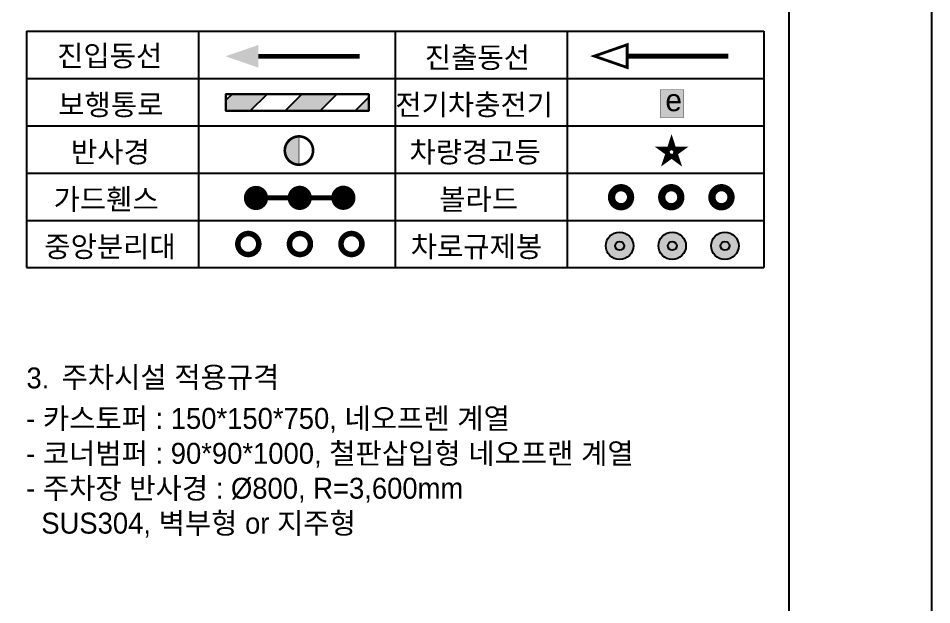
# Model space of a CAD drawing. Header units: millimetres. Extents: x 0 to 841, y 0 to 594.
# Drawn here: x 732 to 841, y 297 to 367 of the extents above; entities that cross this region are included whole.
import ezdxf
from ezdxf.enums import TextEntityAlignment as Align
from ezdxf.xclip import XClip

# ---------------------------------------------------------------- set-up
doc = ezdxf.new("R2010")
doc.units = ezdxf.units.MM
doc.linetypes.add('HIDDEN', pattern=[0.375, 0.25, -0.125])
for name, color, linetype in [('-반사경', 1, 'Continuous'), ('00.경고등', 6, 'Continuous'), ('01_전기차충전', 7, 'Continuous'), ('1-볼라드', 250, 'Continuous'), ('1-탄력봉', 1, 'Continuous'), ('2-볼라드', 250, 'Continuous'), ('2-휀스', 250, 'Continuous'), ('A-ELE-7', 7, 'Continuous'), ('A-ELE-9', 9, 'Continuous'), ('A-ELE8', 8, 'Continuous'), ('A-HAT-9', 9, 'Continuous'), ('A-SYM', 7, 'Continuous'), ('A-SYM-LEAD', 4, 'Continuous'), ('A-TEXT-NOTE', 7, 'Continuous'), ('동선', 5, 'Continuous'), ('보행구간', 7, 'Continuous')]:
    doc.layers.add(name, color=color, linetype=linetype)
doc.layers.add('NOPLOT', color=193, linetype='Continuous', plot=False)
doc.styles.add('Gtx', font='')
doc.styles.add('순명조', font='')
doc.styles.get('Gtx').set_extended_font_data('Dotum')
doc.styles.get('순명조').set_extended_font_data('SHeadR')

# ---------------------------------------------------------------- blocks, each defined once
blk = doc.blocks.new('A$C08271592')
at = {"layer": '01_전기차충전', "ltscale": 0.5}
blk.add_hatch(color=252, dxfattribs=at).paths.add_polyline_path([(0.15, 18.87), (16.22, 18.87), (16.22, 0.15), (0.15, 0.15)])
at = {"layer": '01_전기차충전', "color": 7, "ltscale": 10, "const_width": 0.3}
blk.add_lwpolyline([(0.15, 18.87), (16.22, 18.87), (16.22, 0.15), (0.15, 0.15)], close=True, dxfattribs=at)
at = {"layer": '01_전기차충전', "color": 1, "style": '순명조'}
blk.add_text('e', height=15, rotation=359.99506, dxfattribs=at).set_placement((3.78, 4.39))
blk = doc.blocks.new('qwer4 8')
at = {"layer": '-반사경'}
blk.add_hatch(color=6, dxfattribs=at).paths.add_polyline_path([(0, 3.94, 1), (0, -3.94)])
at = {"layer": '-반사경', "color": 6, "const_width": 0.732}
blk.add_lwpolyline([(3.29, 2.17, 24.261397), (3.6, 1.6, 0.041218)], format="xyb", close=True, dxfattribs=at)
at = {"layer": '-반사경', "color": 6, "const_width": 0.244}
blk.add_lwpolyline([(0, 3.94), (0, -3.94)], dxfattribs=at)
blk = doc.blocks.new('A$Cc0ae00e8')
at = {"layer": 'A-HAT-9'}
h = blk.add_hatch(color=256, dxfattribs=at)
h.dxf.hatch_style = 1
h.paths.add_polyline_path([(-13750, 0), (-13850, 0), (-13850, -100)])
h.paths.add_polyline_path([(-11250, 0), (-12500, 0), (-13750, -1250), (-12500, -1250)])
h.paths.add_polyline_path([(-8750, 0), (-10000, 0), (-11250, -1250), (-10000, -1250)])
h.paths.add_polyline_path([(-6250, 0), (-7500, 0), (-8750, -1250), (-7500, -1250)])
h.paths.add_polyline_path([(-3750, 0), (-5000, 0), (-7000, -2000), (-7000, -2150), (-5900, -2150)])
h.paths.add_polyline_path([(-1250, 0), (-2500, 0), (-4650, -2150), (-3400, -2150)])
h.paths.add_polyline_path([(0, -1250), (0, 0), (-2150, -2150), (-900, -2150)])
at = {"layer": 'A-ELE-9'}
for p, q in [((-3750, 0), (-5900, -2150)), ((-4650, -2150), (-2500, 0)), ((-1250, 0), (-3400, -2150)), ((-2150, -2150), (0, 0)), ((-900, -2150), (0, -1250))]:
    blk.add_line(p, q, dxfattribs=at)
blk.add_lwpolyline([(-13750, 0), (-13850, 0), (-13850, -100)], close=True, dxfattribs=at)
at = {"layer": 'A-ELE8'}
for points in [[(-13850, -1250), (-7000, -1250), (-7000, -2150), (0, -2150), (0, 0), (-13850, 0)], [(-11250, 0), (-12500, 0), (-13750, -1250), (-12500, -1250)], [(-8750, 0), (-10000, 0), (-11250, -1250), (-10000, -1250)], [(-6250, 0), (-7500, 0), (-8750, -1250), (-7500, -1250)], [(-3750, 0), (-5000, 0), (-7000, -2000), (-7000, -2150), (-5900, -2150)], [(-1250, 0), (-2500, 0), (-4650, -2150), (-3400, -2150)], [(0, -1250), (0, 0), (-2150, -2150), (-900, -2150)]]:
    blk.add_lwpolyline(points, close=True, dxfattribs=at)
blk = doc.blocks.new('aaa')
at = {"layer": '2-휀스', "color": 0, "const_width": 0.5}
blk.add_lwpolyline([(-0.25, 0, 1), (0.25, 0, 1)], format="xyb", close=True, dxfattribs=at)
blk = doc.blocks.new('tt')
h = blk.add_hatch(color=250)
h.dxf.hatch_style = 1
edge = h.paths.add_edge_path()
edge.add_arc((0, 0), 1.025, 0, 360)
at = {"layer": '1-탄력봉'}
blk.add_hatch(color=256, dxfattribs=at).paths.add_polyline_path([(0.464, -0.007, 1), (-0.464, 0.007, 1)])
for radius in [1.025, 0.332]:
    blk.add_circle((0, 0), radius, dxfattribs=at)

msp = doc.modelspace()

# ---------------------------------------------------------------- linework, layer by layer
at = {"color": 1, "linetype": 'HIDDEN', "ltscale": 10, "const_width": 0.582, "flags": 128}
msp.add_lwpolyline([(804.65, 362.49), (816.72, 362.49)], dxfattribs=at)
at = {"layer": '00.경고등', "color": 6, "const_width": 0.858}
msp.add_lwpolyline([(809.95, 351.79), (809.51, 350.43), (810.67, 351.27), (809.24, 351.27), (810.39, 350.43)], close=True, dxfattribs=at)
at = {"layer": '1-볼라드', "color": 1, "flags": 128}
for points, const_width in [([(804.29, 346.72, 1), (803.55, 344.57, 1)], 0.867), ([(810.29, 346.72, 1), (809.54, 344.57, 1)], 0.867), ([(816.28, 346.72, 1), (815.53, 344.57, 1)], 0.867), ([(758.21, 340.31, 1), (760.66, 339.81, 1)], 0.66), ([(764.37, 340.31, 1), (766.82, 339.81, 1)], 0.66), ([(770.52, 340.31, 1), (772.97, 339.81, 1)], 0.66)]:
    msp.add_lwpolyline(points, format="xyb", close=True, dxfattribs=dict(at, const_width=const_width))
at = {"layer": '2-휀스', "color": 1, "const_width": 0.578, "flags": 128}
msp.add_lwpolyline([(760.35, 345.56), (770.78, 345.58)], dxfattribs=at)
at = {"layer": 'A-ELE-7'}
for p, q in [((732.96, 365.46), (820.96, 365.46)), ((732.96, 337.24), (820.96, 337.24))]:
    msp.add_line(p, q, dxfattribs=at)
at = {"layer": 'A-SYM'}
for p, q in [((732.96, 365.46), (732.96, 337.24)), ((753.5, 365.46), (753.5, 337.24)), ((776.96, 365.46), (776.96, 337.24)), ((797.5, 365.46), (797.5, 337.24)), ((820.96, 365.46), (820.96, 337.24))]:
    msp.add_line(p, q, dxfattribs=at)
at = {"layer": 'A-SYM-LEAD'}
for p, q in [((732.96, 359.81), (820.96, 359.81)), ((732.96, 354.17), (820.96, 354.17)), ((732.96, 354.17), (820.96, 354.17)), ((732.96, 348.53), (820.96, 348.53)), ((732.96, 342.88), (820.96, 342.88))]:
    msp.add_line(p, q, dxfattribs=at)
at = {"layer": 'NOPLOT'}
for points in [[(0, 0), (841, 0), (841, 594), (0, 594)], [(31, 17), (824, 17), (824, 577), (31, 577)]]:
    msp.add_lwpolyline(points, close=True, dxfattribs=at)
at = {"layer": '동선', "color": 1, "const_width": 0.333}
msp.add_lwpolyline([(804.65, 361.13), (800.73, 362.49), (804.65, 363.85)], close=True, dxfattribs=at)
at = {"layer": '동선', "color": 1}
msp.add_lwpolyline([(804.65, 361.13), (800.73, 362.49), (804.65, 363.85)], close=True, dxfattribs=at)
at = {"layer": '동선', "color": 5, "const_width": 0.581}
msp.add_lwpolyline([(772.72, 362.47), (760.63, 362.47)], dxfattribs=at)
at = {"layer": '동선', "color": 5}
msp.add_solid([(760.63, 363.82), (756.72, 362.47), (760.63, 361.11)], dxfattribs=at)
at = {"layer": '보행구간'}
msp.add_lwpolyline([(756.77, 357.96), (773.82, 357.96), (773.82, 355.96), (756.77, 355.96)], close=True, dxfattribs=at)

# ---------------------------------------------------------------- block references
at = {"layer": '-반사경', "color": 6, "xscale": -0.4282424276736831, "yscale": 0.428242427673249, "zscale": 0.428242427677917, "rotation": 179.9875513158138}
msp.add_blockref('qwer4 8', (765.48, 351.22), dxfattribs=at)
ref = msp.add_blockref('A$Cc0ae00e8', (799.99, 358.78), dxfattribs=dict(xscale=0.003333333333333332, yscale=0.003333333333333332, zscale=0.003333333333333332))
XClip(ref).set_block_clipping_path([(-12968.1815469867, -844.9035211834), (-7853.1815469871, -244.9035211834)])
at = {"layer": '01_전기차충전', "xscale": 0.1764, "yscale": 0.1764, "zscale": 0.1764}
msp.add_blockref('A$C08271592', (808.55, 355.14), dxfattribs=at)
at = {"layer": '1-탄력봉', "xscale": 1.600000000000001, "yscale": 1.600000000000001, "zscale": 1.600000000000001, "rotation": 340.8822794763591}
for p in [(803.75, 339.84), (810.03, 339.84), (816.32, 339.84)]:
    msp.add_blockref('tt', p, dxfattribs=at)
at = {"layer": '2-볼라드', "color": 1, "xscale": 2.890419840000003, "yscale": 2.890419840000003, "zscale": 2.890419840000003, "rotation": 0.09362759360630504}
for p in [(760.35, 345.56), (765.57, 345.57), (770.78, 345.58)]:
    msp.add_blockref('aaa', p, dxfattribs=at)

# ---------------------------------------------------------------- texts
at = {"insert": (732.91, 320.49), "char_height": 2.5, "attachment_point": 1, "style": 'Gtx'}
msp.add_mtext_dynamic_manual_height_columns('- 카스토퍼 : 150*150*750, 네오프렌 계열\\P- 코너범퍼 : 90*90*1000, 철판삽입형 네오프랜 계열\\P- 주차장 반사경 : Ø800, R=3,600mm\\~\\~\\~\\~\\~\\~\\~\\~ \\P  SUS304, 벽부형 or 지주형', width=91.0938, gutter_width=25, heights=[0], dxfattribs=at)
at = {"layer": 'A-TEXT-NOTE', "style": 'Gtx'}
for s, p in [('진입동선', (736.62, 361.28)), ('진출동선', (780.5, 361.08)), ('보행통로', (736.75, 355.44)), ('전기차충전기', (776.98, 355.44)), ('반사경', (738.27, 349.79)), ('차량경고등', (778.67, 349.79)), ('가드휀스', (736.2, 344.15)), ('볼라드', (782.22, 344.15)), ('중앙분리대', (735.09, 338.5)), ('차로규제봉', (778.82, 338.5))]:
    msp.add_text(s, height=2.5, dxfattribs=at).set_placement(p)
for s, p in [('3.', (732.96, 324.07)), ('주차시설 적용규격', (737.14, 324.16))]:
    msp.add_text(s, height=2.5, dxfattribs=at).set_placement(p, align=Align.MIDDLE_LEFT)

doc.saveas('drawing.dxf')
